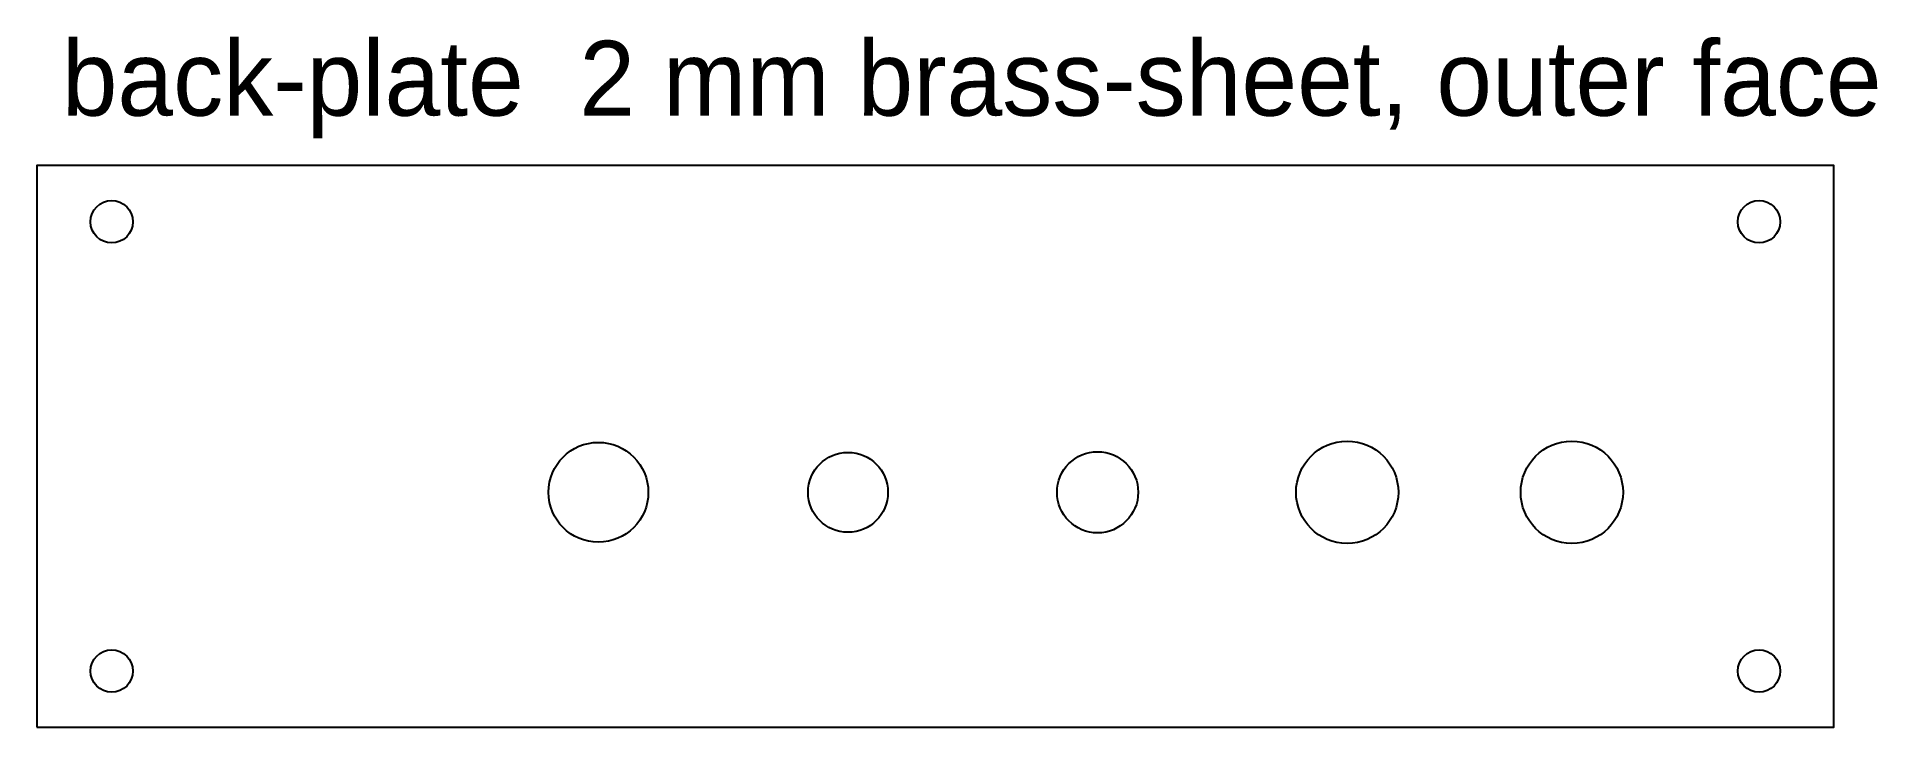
# Model space of a CAD drawing. Header units: millimetres. Extents: x 0 to 147, y 0 to 55.
import ezdxf

# ---------------------------------------------------------------- set-up
doc = ezdxf.new("R2010")
doc.units = ezdxf.units.MM
for name, color, linetype in [('CUT_INSIDE', 5, 'Continuous'), ('CUT_OUTSIDE', 1, 'Continuous'), ('NOTES', 7, 'Continuous')]:
    doc.layers.add(name, color=color, linetype=linetype)

msp = doc.modelspace()

# ---------------------------------------------------------------- linework, layer by layer
at = {"layer": 'CUT_INSIDE'}
for centre, radius in [((6, 40.5), 1.7), ((138, 40.5), 1.7), ((45, 18.82), 4), ((105, 18.82), 4.1), ((123, 18.82), 4.1), ((65, 18.82), 3.2), ((85, 18.82), 3.25), ((6, 4.5), 1.7), ((138, 4.5), 1.7)]:
    msp.add_circle(centre, radius, dxfattribs=at)
at = {"layer": 'CUT_OUTSIDE'}
msp.add_lwpolyline([(0, 0), (144, 0), (144, 45), (0, 45), (0, 0)], close=True, dxfattribs=at)

# ---------------------------------------------------------------- texts
at = {"layer": 'NOTES'}
msp.add_text('back-plate  2 mm brass-sheet, outer face', height=6, dxfattribs=at).set_placement((2, 49))

doc.saveas('drawing.dxf')
